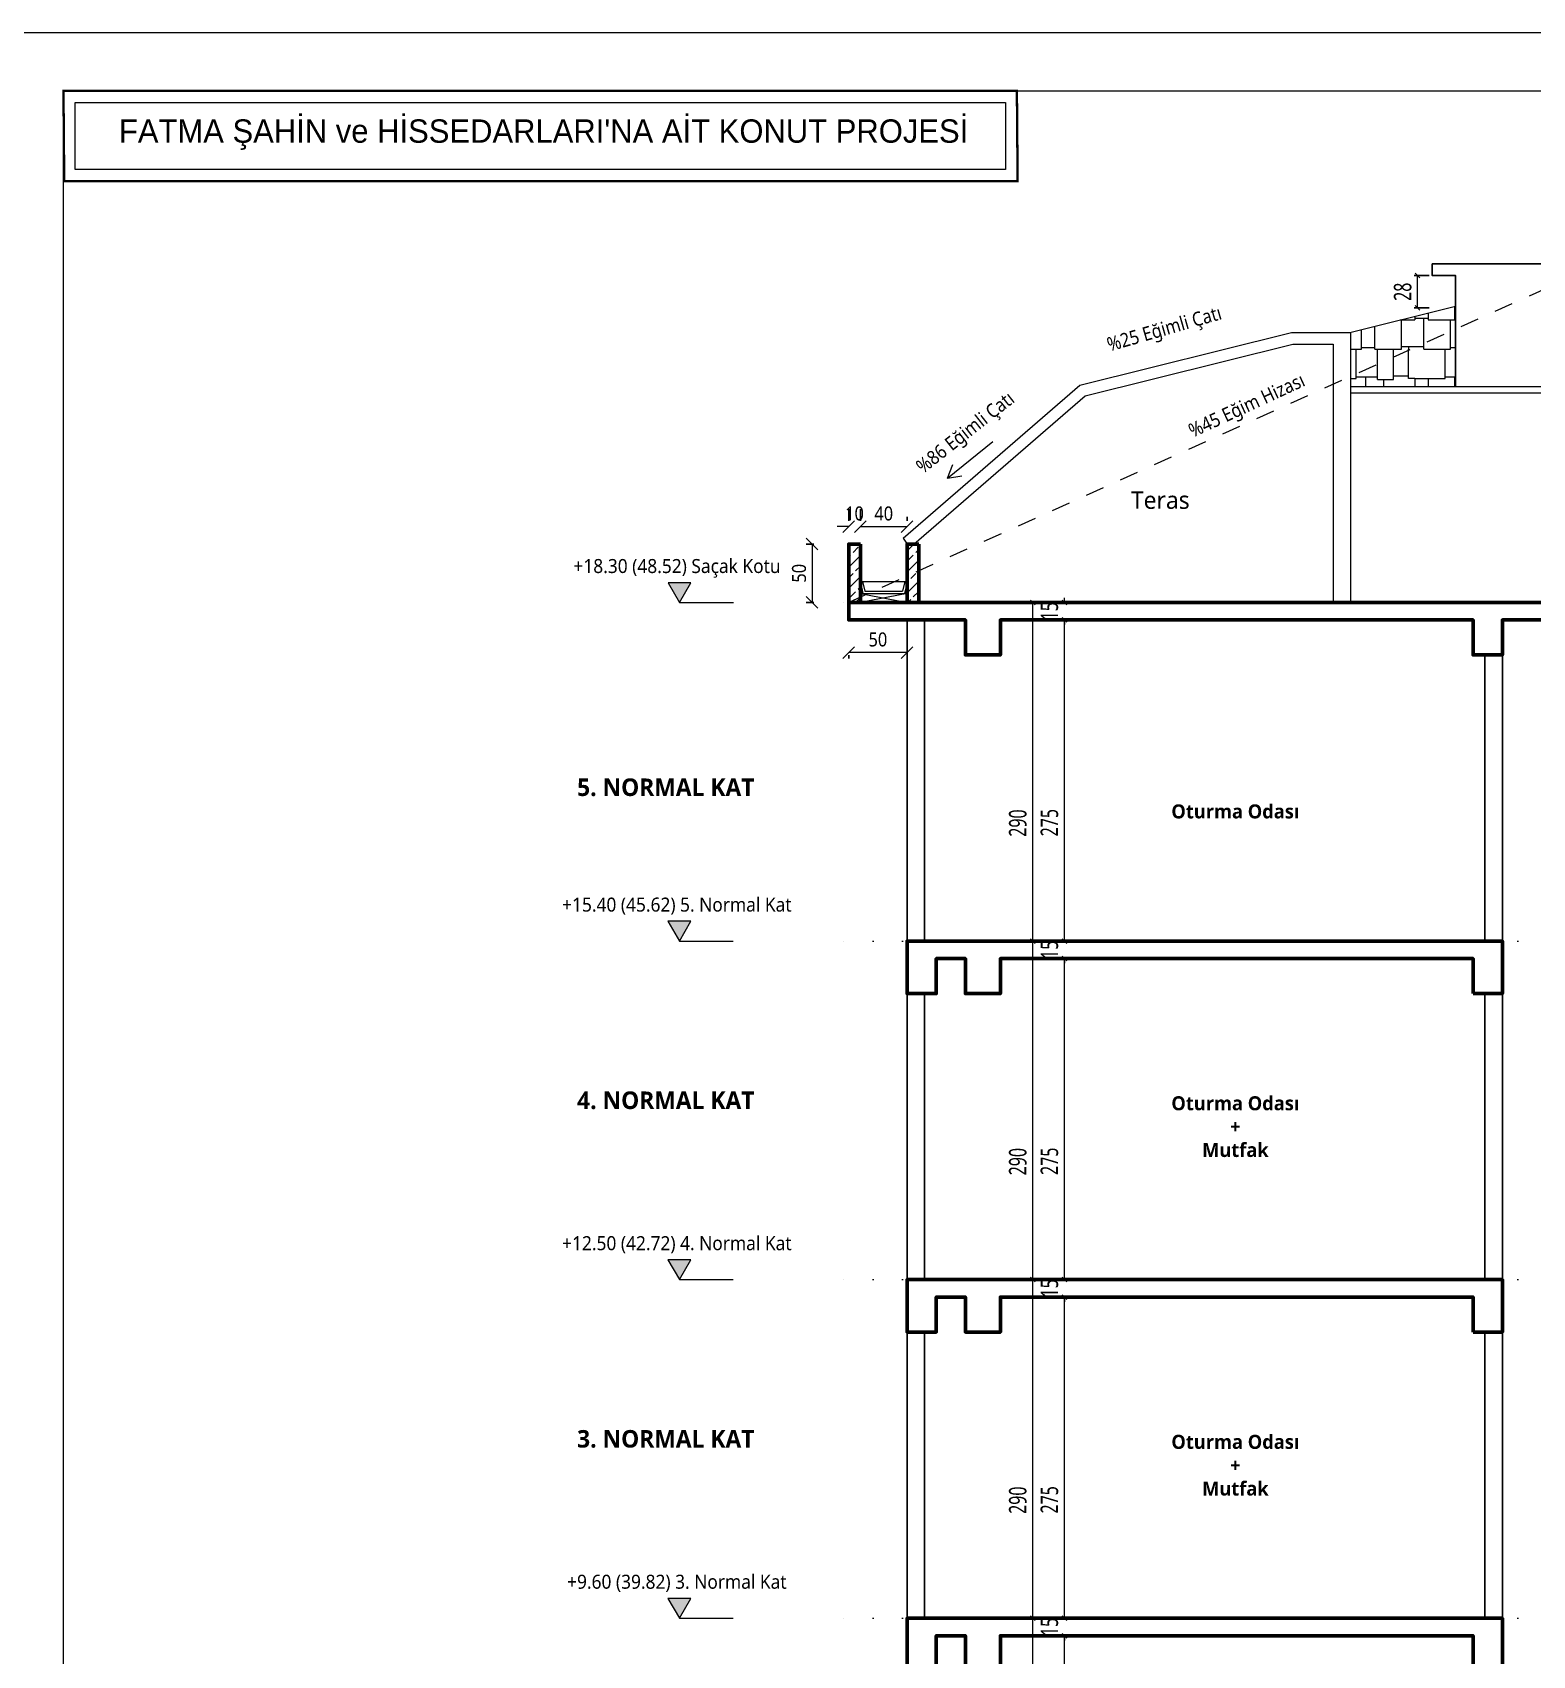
# Model space of a CAD drawing. Header units: metres. Extents: x 14968 to 56958, y -40276 to -31129.
# Drawn here: x 43774 to 45059, y -35866 to -34476 of the extents above; entities that cross this region are included whole.
import ezdxf
from ezdxf.enums import TextEntityAlignment as Align

# ---------------------------------------------------------------- set-up
doc = ezdxf.new("R2010")
doc.units = ezdxf.units.M
doc.linetypes.add('DOT', pattern=[0.25, 0, -0.25])
doc.linetypes.add('JIS_02_1.2', pattern=[64.008, 32.004, -32.004])
doc.layers.get('0').update_dxf_attribs({"lineweight": 13})
doc.layers.get('Defpoints').update_dxf_attribs({"lineweight": 9})
for name, color, linetype, lineweight in [('A ANTET', 7, 'Continuous', 13), ('A DUVAR', 7, 'Continuous', 25), ('A KESİT BETONARME', 1, 'Continuous', 50), ('A KOLON TARAMA', 1, 'Continuous', 15), ('A KOT KESİT', 51, 'Continuous', 15), ('A TEFRİŞ', 252, 'Continuous', 13), ('A YAZI', 7, 'Continuous', 13), ('A YAZI VAZ', 7, 'Continuous', 13), ('A ÇATI', 11, 'Continuous', 9), ('A ÖLÇÜ KESİT', 31, 'Continuous', 9), ('M015', 8, 'Continuous', 13)]:
    doc.layers.add(name, color=color, linetype=linetype, lineweight=lineweight)
doc.layers.add('A KOT KESİT KAT HİZASI', color=7, linetype='DOT', lineweight=15, true_color=0xffff7f)
doc.styles.add('HİB ARIAL 95', font='arial.ttf', dxfattribs={"width": 0.95})
doc.styles.add('HİB GENISO .9', font='GENISO.ttf', dxfattribs={"width": 0.9})
doc.styles.add('HİB NORMAL', font='segoeui.ttf')
doc.styles.add('HİB Segoe Semibold', font='')
doc.styles.add('HİB Segoe Semilight .7', font='segoeuisl.ttf', dxfattribs={"width": 0.7})
doc.styles.add('HİB Segoe Semilight .95', font='segoeuisl.ttf', dxfattribs={"width": 0.9})
doc.styles.get('HİB Segoe Semibold').set_extended_font_data('Segoe UI Semibold')
doc.dimstyles.new('HİB', dxfattribs={"dimtxt": 12, "dimasz": 18, "dimexe": 5, "dimexo": 30, "dimgap": 5, "dimtad": 1, "dimdec": 0, "dimzin": 0, "dimdsep": 46, "dimtxsty": 'HİB GENISO .9', "dimblk": 'CLOSEDBLANK', "dimtsz": 5, "dimcen": 0.09, "dimclrd": 256, "dimclre": 256, "dimclrt": 256, "dimadec": 0, "dimazin": 0, "dimtfac": 1, "dimtdec": 4, "dimtix": 1, "dimtofl": 0, "dimtmove": 0, "dimatfit": 3, "dimfxl": 30, "dimfxlon": 1, "dimtvp": 1, "dimtolj": 1, "dimtzin": 0, "dimlwd": -1, "dimlwe": -3, "dimarcsym": 0})
doc.dimstyles.new('HİB İÇ', dxfattribs={"dimtxt": 15, "dimasz": 18, "dimexe": 3, "dimexo": 10, "dimgap": 5, "dimtad": 1, "dimdec": 0, "dimzin": 0, "dimdsep": 46, "dimtxsty": 'HİB Segoe Semilight .7', "dimblk": 'NONE', "dimblk1": 'NONE', "dimblk2": 'NONE', "dimtsz": 2, "dimcen": 0.09, "dimclrd": 256, "dimclre": 256, "dimclrt": 256, "dimadec": 0, "dimazin": 0, "dimtfac": 1, "dimtdec": 4, "dimtix": 1, "dimtofl": 0, "dimtmove": 0, "dimatfit": 3, "dimfxl": 10, "dimfxlon": 1, "dimtvp": 1, "dimtolj": 1, "dimtzin": 0, "dimlwd": -1, "dimlwe": -3, "dimarcsym": 0})

# ---------------------------------------------------------------- blocks, each defined once
blk = doc.blocks.new('*D382')
at = {"layer": 'A ÖLÇÜ KESİT', "ltscale": 0.5}
for p, q in [((44659.84289426256, -34981.07911688485), (44655.84289426256, -34977.07911688485)), ((44657.84289426256, -35254.07911688487), (44657.84289426256, -34979.07911688485)), ((44655.84289426256, -35252.07911688487), (44659.84289426256, -35256.07911688487))]:
    blk.add_line(p, q, dxfattribs=at)
at = {"layer": 'A ÖLÇÜ KESİT', "lineweight": -3, "ltscale": 0.5}
for p, q in [((44653.17223963886, -34979.07911688485), (44660.84289426256, -34979.07911688485)), ((44662.28007484436, -35254.07911688487), (44654.84289426256, -35254.07911688487))]:
    blk.add_line(p, q, dxfattribs=at)
at = {"layer": 'Defpoints', "color": 0}
for p in [(44643.17223963886, -34979.07911688485), (44657.84289426256, -34979.07911688485), (44672.28007484436, -35254.07911688487)]:
    blk.add_point(p, dxfattribs=at)
at = {"layer": 'A ÖLÇÜ KESİT', "ltscale": 0.5, "insert": (44645.09184823745, -35152.73599765154), "char_height": 15, "attachment_point": 5, "rotation": 90, "style": 'HİB Segoe Semilight .7'}
blk.add_mtext('\\A1;275', dxfattribs=at)
blk = doc.blocks.new('_None')
blk = doc.blocks.new('*D371')
at = {"layer": 'A ÖLÇÜ KESİT', "lineweight": -3, "ltscale": 0.5}
for p, q in [((44650.03219706002, -34964.07911688489), (44660.84289426256, -34964.07911688489)), ((44647.84289426256, -34979.07911688485), (44660.84289426256, -34979.07911688485))]:
    blk.add_line(p, q, dxfattribs=at)
at = {"layer": 'A ÖLÇÜ KESİT', "ltscale": 0.5}
for p, q in [((44655.84289426256, -34962.07911688489), (44659.84289426256, -34966.07911688489)), ((44657.84289426256, -34964.07911688489), (44657.84289426256, -34960.07911688489)), ((44659.84289426256, -34981.07911688485), (44655.84289426256, -34977.07911688485)), ((44657.84289426256, -34979.07911688485), (44657.84289426256, -34983.07911688485))]:
    blk.add_line(p, q, dxfattribs=at)
at = {"layer": 'Defpoints', "color": 0}
for p in [(44640.03219706002, -34964.07911688489), (44657.84289426256, -34964.07911688489), (44634.21544498585, -34979.07911688485)]:
    blk.add_point(p, dxfattribs=at)
at = {"layer": 'A ÖLÇÜ KESİT', "ltscale": 0.5, "insert": (44645.05000723327, -34971.57911688487), "char_height": 15, "attachment_point": 5, "rotation": 90, "style": 'HİB Segoe Semilight .7'}
blk.add_mtext('\\A1;15', dxfattribs=at)
blk = doc.blocks.new('*D370')
at = {"layer": 'A ÖLÇÜ KESİT', "lineweight": -3, "ltscale": 0.5}
for p, q in [((44647.84289426256, -35254.07911688488), (44660.84289426256, -35254.07911688488)), ((44647.84289426256, -35269.07911688485), (44660.84289426256, -35269.07911688485))]:
    blk.add_line(p, q, dxfattribs=at)
at = {"layer": 'A ÖLÇÜ KESİT', "ltscale": 0.5}
for p, q in [((44655.84289426256, -35252.07911688488), (44659.84289426256, -35256.07911688488)), ((44657.84289426256, -35254.07911688488), (44657.84289426256, -35250.07911688488)), ((44659.84289426256, -35271.07911688485), (44655.84289426256, -35267.07911688485)), ((44657.84289426256, -35269.07911688485), (44657.84289426256, -35273.07911688485))]:
    blk.add_line(p, q, dxfattribs=at)
at = {"layer": 'Defpoints', "color": 0}
for p in [(44637.70549623035, -35254.07911688488), (44657.84289426256, -35254.07911688488), (44634.21544498585, -35269.07911688485)]:
    blk.add_point(p, dxfattribs=at)
at = {"layer": 'A ÖLÇÜ KESİT', "ltscale": 0.5, "insert": (44645.05000723327, -35261.57911688487), "char_height": 15, "attachment_point": 5, "rotation": 90, "style": 'HİB Segoe Semilight .7'}
blk.add_mtext('\\A1;15', dxfattribs=at)
blk = doc.blocks.new('*D404')
at = {"layer": 'A ÖLÇÜ KESİT', "ltscale": 0.5, "transparency": 16777216}
for p, q in [((44488.082493915, -34894.13484766449), (44478.082493915, -34904.13484766449)), ((44518.082493915, -34904.13484766449), (44528.082493915, -34894.13484766449)), ((44483.082493915, -34899.13484766449), (44523.082493915, -34899.13484766449))]:
    blk.add_line(p, q, dxfattribs=at)
at = {"layer": 'A ÖLÇÜ KESİT', "lineweight": -3, "ltscale": 0.5, "transparency": 16777216}
for p, q in [((44483.082493915, -34884.07840102632), (44483.082493915, -34894.13484766449)), ((44523.082493915, -34890.61603399408), (44523.082493915, -34894.13484766449))]:
    blk.add_line(p, q, dxfattribs=at)
at = {"layer": 'Defpoints', "color": 0, "transparency": 16777216}
for p in [(44523.082493915, -34899.13484766449), (44483.082493915, -34914.07840102632), (44523.082493915, -34920.61603399408)]:
    blk.add_point(p, dxfattribs=at)
at = {"layer": 'A ÖLÇÜ KESİT', "ltscale": 0.5, "transparency": 16777216, "insert": (44503.082493915, -34887.9340108444), "char_height": 12, "attachment_point": 5, "style": 'HİB Segoe Semilight .95'}
blk.add_mtext('\\A1;40', dxfattribs=at)
blk = doc.blocks.new('_ClosedBlank')
at = {"color": 0, "linetype": 'ByBlock', "lineweight": -2}
for p, q in [((-1, 0.166667), (0, 0)), ((-1, 0.166667), (-1, -0.166667)), ((0, 0), (-1, -0.166667))]:
    blk.add_line(p, q, dxfattribs=at)
blk = doc.blocks.new('*D403')
at = {"layer": 'A ÖLÇÜ KESİT', "ltscale": 0.5, "transparency": 16777216}
for p, q in [((44468.082493915, -34904.13484766449), (44478.082493915, -34894.13484766449)), ((44488.082493915, -34894.13484766449), (44478.082493915, -34904.13484766449)), ((44473.082493915, -34899.13484766449), (44463.082493915, -34899.13484766449)), ((44483.082493915, -34899.13484766449), (44493.082493915, -34899.13484766449))]:
    blk.add_line(p, q, dxfattribs=at)
at = {"layer": 'A ÖLÇÜ KESİT', "lineweight": -3, "ltscale": 0.5, "transparency": 16777216}
for p, q in [((44473.082493915, -34884.07840102632), (44473.082493915, -34894.13484766449)), ((44483.082493915, -34884.07840102632), (44483.082493915, -34894.13484766449))]:
    blk.add_line(p, q, dxfattribs=at)
at = {"layer": 'Defpoints', "color": 0, "transparency": 16777216}
for p in [(44483.082493915, -34899.13484766449), (44473.082493915, -34914.07840102632), (44483.082493915, -34914.07840102632)]:
    blk.add_point(p, dxfattribs=at)
at = {"layer": 'A ÖLÇÜ KESİT', "ltscale": 0.5, "transparency": 16777216, "insert": (44478.082493915, -34887.90053804105), "char_height": 12, "attachment_point": 5, "style": 'HİB Segoe Semilight .95'}
blk.add_mtext('\\A1;10', dxfattribs=at)
blk = doc.blocks.new('*D402')
at = {"layer": 'A ÖLÇÜ KESİT', "ltscale": 0.5}
for p, q in [((44446.76356750159, -34919.07840102632), (44436.76356750159, -34909.07840102632)), ((44441.76356750159, -34914.07840102632), (44441.76356750159, -34964.07840102632)), ((44436.76356750159, -34959.07840102632), (44446.76356750159, -34969.07840102632))]:
    blk.add_line(p, q, dxfattribs=at)
at = {"layer": 'A ÖLÇÜ KESİT', "lineweight": -3, "ltscale": 0.5}
for p, q in [((44443.082493915, -34914.07840102632), (44436.76356750159, -34914.07840102632)), ((44443.08249391501, -34964.07840102632), (44436.76356750159, -34964.07840102632))]:
    blk.add_line(p, q, dxfattribs=at)
at = {"layer": 'Defpoints', "color": 0}
for p in [(44473.082493915, -34914.07840102632), (44441.76356750159, -34964.07840102632), (44473.08249391501, -34964.07840102632)]:
    blk.add_point(p, dxfattribs=at)
at = {"layer": 'A ÖLÇÜ KESİT', "ltscale": 0.5, "insert": (44430.56273068151, -34939.07840102632), "char_height": 12, "attachment_point": 5, "rotation": 90, "style": 'HİB Segoe Semilight .95'}
blk.add_mtext('\\A1;50', dxfattribs=at)
blk = doc.blocks.new('*D343')
at = {"layer": 'A ÖLÇÜ KESİT', "ltscale": 0.5, "transparency": 16777216}
for p, q in [((44478.082493915, -35002.04350238242), (44468.082493915, -35012.04350238242)), ((44518.082493915, -35012.04350238242), (44528.082493915, -35002.04350238242)), ((44523.082493915, -35007.04350238242), (44473.082493915, -35007.04350238242))]:
    blk.add_line(p, q, dxfattribs=at)
at = {"layer": 'A ÖLÇÜ KESİT', "lineweight": -3, "ltscale": 0.5, "transparency": 16777216}
for p, q in [((44473.082493915, -35009.08768259803), (44473.082493915, -35012.04350238242)), ((44523.082493915, -35009.08768259803), (44523.082493915, -35012.04350238242))]:
    blk.add_line(p, q, dxfattribs=at)
at = {"layer": 'Defpoints', "color": 0, "transparency": 16777216}
for p in [(44473.082493915, -34979.08768259803), (44523.082493915, -34979.08768259803), (44473.082493915, -35007.04350238242)]:
    blk.add_point(p, dxfattribs=at)
at = {"layer": 'A ÖLÇÜ KESİT', "ltscale": 0.5, "transparency": 16777216, "insert": (44498.082493915, -34995.84266556234), "char_height": 12, "attachment_point": 5, "style": 'HİB Segoe Semilight .95'}
blk.add_mtext('\\A1;50', dxfattribs=at)
blk = doc.blocks.new('*D383')
at = {"layer": 'A ÖLÇÜ KESİT', "lineweight": -3, "ltscale": 0.5}
for p, q in [((44620.73252638744, -34964.07911688487), (44627.73252638744, -34964.07911688487)), ((44630.00820348626, -35254.07911688487), (44627.73252638744, -35254.07911688487))]:
    blk.add_line(p, q, dxfattribs=at)
at = {"layer": 'A ÖLÇÜ KESİT', "ltscale": 0.5}
for p, q in [((44632.73252638744, -34966.07911688487), (44628.73252638744, -34962.07911688487)), ((44630.73252638744, -35254.07911688487), (44630.73252638744, -34964.07911688487)), ((44628.73252638744, -35252.07911688487), (44632.73252638744, -35256.07911688487))]:
    blk.add_line(p, q, dxfattribs=at)
at = {"layer": 'Defpoints', "color": 0}
for p in [(44630.73252638744, -34964.07911688487), (44630.73252638744, -34964.07911688487), (44640.00820348626, -35254.07911688487)]:
    blk.add_point(p, dxfattribs=at)
at = {"layer": 'A ÖLÇÜ KESİT', "ltscale": 0.5, "insert": (44617.97625023681, -35153.04038595709), "char_height": 15, "attachment_point": 5, "rotation": 90, "style": 'HİB Segoe Semilight .7'}
blk.add_mtext('\\A1;290', dxfattribs=at)
blk = doc.blocks.new('*D379')
at = {"layer": 'A ÖLÇÜ KESİT', "lineweight": -3, "ltscale": 0.5}
for p, q in [((44620.73252638744, -35544.07911688487), (44627.73252638744, -35544.07911688487)), ((44630.00820348626, -35834.07911688487), (44627.73252638744, -35834.07911688487))]:
    blk.add_line(p, q, dxfattribs=at)
at = {"layer": 'A ÖLÇÜ KESİT', "ltscale": 0.5}
for p, q in [((44632.73252638744, -35546.07911688487), (44628.73252638744, -35542.07911688487)), ((44630.73252638744, -35834.07911688487), (44630.73252638744, -35544.07911688487)), ((44628.73252638744, -35832.07911688487), (44632.73252638744, -35836.07911688487))]:
    blk.add_line(p, q, dxfattribs=at)
at = {"layer": 'Defpoints', "color": 0}
for p in [(44630.73252638744, -35544.07911688487), (44630.73252638744, -35544.07911688487), (44640.00820348626, -35834.07911688487)]:
    blk.add_point(p, dxfattribs=at)
at = {"layer": 'A ÖLÇÜ KESİT', "ltscale": 0.5, "insert": (44617.97625023681, -35733.04038595709), "char_height": 15, "attachment_point": 5, "rotation": 90, "style": 'HİB Segoe Semilight .7'}
blk.add_mtext('\\A1;290', dxfattribs=at)
blk = doc.blocks.new('*D378')
at = {"layer": 'A ÖLÇÜ KESİT', "lineweight": -3, "ltscale": 0.5}
for p, q in [((44653.17223963886, -35559.07911688485), (44660.84289426256, -35559.07911688485)), ((44662.28007484436, -35834.07911688487), (44654.84289426256, -35834.07911688487))]:
    blk.add_line(p, q, dxfattribs=at)
at = {"layer": 'A ÖLÇÜ KESİT', "ltscale": 0.5}
for p, q in [((44659.84289426256, -35561.07911688485), (44655.84289426256, -35557.07911688485)), ((44657.84289426256, -35834.07911688487), (44657.84289426256, -35559.07911688485)), ((44655.84289426256, -35832.07911688487), (44659.84289426256, -35836.07911688487))]:
    blk.add_line(p, q, dxfattribs=at)
at = {"layer": 'Defpoints', "color": 0}
for p in [(44643.17223963886, -35559.07911688485), (44657.84289426256, -35559.07911688485), (44672.28007484436, -35834.07911688487)]:
    blk.add_point(p, dxfattribs=at)
at = {"layer": 'A ÖLÇÜ KESİT', "ltscale": 0.5, "insert": (44645.09184823745, -35732.73599765154), "char_height": 15, "attachment_point": 5, "rotation": 90, "style": 'HİB Segoe Semilight .7'}
blk.add_mtext('\\A1;275', dxfattribs=at)
blk = doc.blocks.new('*D377')
at = {"layer": 'A ÖLÇÜ KESİT', "lineweight": -3, "ltscale": 0.5}
for p, q in [((44620.73252638744, -35834.07911688487), (44627.73252638744, -35834.07911688487)), ((44630.00820348626, -36124.07911688487), (44627.73252638744, -36124.07911688487))]:
    blk.add_line(p, q, dxfattribs=at)
at = {"layer": 'A ÖLÇÜ KESİT', "ltscale": 0.5}
for p, q in [((44632.73252638744, -35836.07911688487), (44628.73252638744, -35832.07911688487)), ((44630.73252638744, -36124.07911688487), (44630.73252638744, -35834.07911688487)), ((44628.73252638744, -36122.07911688487), (44632.73252638744, -36126.07911688487))]:
    blk.add_line(p, q, dxfattribs=at)
at = {"layer": 'Defpoints', "color": 0}
for p in [(44630.73252638744, -35834.07911688487), (44630.73252638744, -35834.07911688487), (44640.00820348626, -36124.07911688487)]:
    blk.add_point(p, dxfattribs=at)
at = {"layer": 'A ÖLÇÜ KESİT', "ltscale": 0.5, "insert": (44617.97625023681, -36023.04038595709), "char_height": 15, "attachment_point": 5, "rotation": 90, "style": 'HİB Segoe Semilight .7'}
blk.add_mtext('\\A1;290', dxfattribs=at)
blk = doc.blocks.new('*D376')
at = {"layer": 'A ÖLÇÜ KESİT', "lineweight": -3, "ltscale": 0.5}
for p, q in [((44653.17223963886, -35849.07911688485), (44660.84289426256, -35849.07911688485)), ((44662.28007484436, -36124.07911688487), (44654.84289426256, -36124.07911688487))]:
    blk.add_line(p, q, dxfattribs=at)
at = {"layer": 'A ÖLÇÜ KESİT', "ltscale": 0.5}
for p, q in [((44659.84289426256, -35851.07911688485), (44655.84289426256, -35847.07911688485)), ((44657.84289426256, -36124.07911688487), (44657.84289426256, -35849.07911688485)), ((44655.84289426256, -36122.07911688487), (44659.84289426256, -36126.07911688487))]:
    blk.add_line(p, q, dxfattribs=at)
at = {"layer": 'Defpoints', "color": 0}
for p in [(44643.17223963886, -35849.07911688485), (44657.84289426256, -35849.07911688485), (44672.28007484436, -36124.07911688487)]:
    blk.add_point(p, dxfattribs=at)
at = {"layer": 'A ÖLÇÜ KESİT', "ltscale": 0.5, "insert": (44645.09184823745, -36022.73599765154), "char_height": 15, "attachment_point": 5, "rotation": 90, "style": 'HİB Segoe Semilight .7'}
blk.add_mtext('\\A1;275', dxfattribs=at)
blk = doc.blocks.new('*D369')
at = {"layer": 'A ÖLÇÜ KESİT', "lineweight": -3, "ltscale": 0.5}
for p, q in [((44652.7466813613, -35544.07911688488), (44660.84289426256, -35544.07911688488)), ((44650.80776400324, -35559.07911688485), (44660.84289426256, -35559.07911688485))]:
    blk.add_line(p, q, dxfattribs=at)
at = {"layer": 'A ÖLÇÜ KESİT', "ltscale": 0.5}
for p, q in [((44655.84289426256, -35542.07911688488), (44659.84289426256, -35546.07911688488)), ((44657.84289426256, -35544.07911688488), (44657.84289426256, -35540.07911688488)), ((44659.84289426256, -35561.07911688485), (44655.84289426256, -35557.07911688485)), ((44657.84289426256, -35559.07911688485), (44657.84289426256, -35563.07911688485))]:
    blk.add_line(p, q, dxfattribs=at)
at = {"layer": 'Defpoints', "color": 0}
for p in [(44642.7466813613, -35544.07911688488), (44657.84289426256, -35544.07911688488), (44640.80776400324, -35559.07911688485)]:
    blk.add_point(p, dxfattribs=at)
at = {"layer": 'A ÖLÇÜ KESİT', "ltscale": 0.5, "insert": (44645.05000723327, -35551.57911688487), "char_height": 15, "attachment_point": 5, "rotation": 90, "style": 'HİB Segoe Semilight .7'}
blk.add_mtext('\\A1;15', dxfattribs=at)
blk = doc.blocks.new('*D368')
at = {"layer": 'A ÖLÇÜ KESİT', "lineweight": -3, "ltscale": 0.5}
for p, q in [((44650.03219706002, -35834.07911688487), (44660.84289426256, -35834.07911688487)), ((44654.68559871936, -35849.07911688485), (44660.84289426256, -35849.07911688485))]:
    blk.add_line(p, q, dxfattribs=at)
at = {"layer": 'A ÖLÇÜ KESİT', "ltscale": 0.5}
for p, q in [((44655.84289426256, -35832.07911688487), (44659.84289426256, -35836.07911688487)), ((44657.84289426256, -35834.07911688487), (44657.84289426256, -35830.07911688487)), ((44659.84289426256, -35851.07911688485), (44655.84289426256, -35847.07911688485)), ((44657.84289426256, -35849.07911688485), (44657.84289426256, -35853.07911688485))]:
    blk.add_line(p, q, dxfattribs=at)
at = {"layer": 'Defpoints', "color": 0}
for p in [(44640.03219706002, -35834.07911688487), (44657.84289426256, -35834.07911688487), (44644.68559871936, -35849.07911688485)]:
    blk.add_point(p, dxfattribs=at)
at = {"layer": 'A ÖLÇÜ KESİT', "ltscale": 0.5, "insert": (44645.05000723327, -35841.57911688487), "char_height": 15, "attachment_point": 5, "rotation": 90, "style": 'HİB Segoe Semilight .7'}
blk.add_mtext('\\A1;15', dxfattribs=at)
blk = doc.blocks.new('*D381')
at = {"layer": 'A ÖLÇÜ KESİT', "lineweight": -3, "ltscale": 0.5}
for p, q in [((44620.73252638744, -35254.07911688487), (44627.73252638744, -35254.07911688487)), ((44630.00820348626, -35544.07911688487), (44627.73252638744, -35544.07911688487))]:
    blk.add_line(p, q, dxfattribs=at)
at = {"layer": 'A ÖLÇÜ KESİT', "ltscale": 0.5}
for p, q in [((44632.73252638744, -35256.07911688487), (44628.73252638744, -35252.07911688487)), ((44630.73252638744, -35544.07911688487), (44630.73252638744, -35254.07911688487)), ((44628.73252638744, -35542.07911688487), (44632.73252638744, -35546.07911688487))]:
    blk.add_line(p, q, dxfattribs=at)
at = {"layer": 'Defpoints', "color": 0}
for p in [(44630.73252638744, -35254.07911688487), (44630.73252638744, -35254.07911688487), (44640.00820348626, -35544.07911688487)]:
    blk.add_point(p, dxfattribs=at)
at = {"layer": 'A ÖLÇÜ KESİT', "ltscale": 0.5, "insert": (44617.97625023681, -35443.04038595709), "char_height": 15, "attachment_point": 5, "rotation": 90, "style": 'HİB Segoe Semilight .7'}
blk.add_mtext('\\A1;290', dxfattribs=at)
blk = doc.blocks.new('*D380')
at = {"layer": 'A ÖLÇÜ KESİT', "lineweight": -3, "ltscale": 0.5}
for p, q in [((44653.17223963886, -35269.07911688485), (44660.84289426256, -35269.07911688485)), ((44662.28007484436, -35544.07911688487), (44654.84289426256, -35544.07911688487))]:
    blk.add_line(p, q, dxfattribs=at)
at = {"layer": 'A ÖLÇÜ KESİT', "ltscale": 0.5}
for p, q in [((44659.84289426256, -35271.07911688485), (44655.84289426256, -35267.07911688485)), ((44657.84289426256, -35544.07911688487), (44657.84289426256, -35269.07911688485)), ((44655.84289426256, -35542.07911688487), (44659.84289426256, -35546.07911688487))]:
    blk.add_line(p, q, dxfattribs=at)
at = {"layer": 'Defpoints', "color": 0}
for p in [(44643.17223963886, -35269.07911688485), (44657.84289426256, -35269.07911688485), (44672.28007484436, -35544.07911688487)]:
    blk.add_point(p, dxfattribs=at)
at = {"layer": 'A ÖLÇÜ KESİT', "ltscale": 0.5, "insert": (44645.09184823745, -35442.73599765154), "char_height": 15, "attachment_point": 5, "rotation": 90, "style": 'HİB Segoe Semilight .7'}
blk.add_mtext('\\A1;275', dxfattribs=at)
blk = doc.blocks.new('*D344')
at = {"layer": 'A ÖLÇÜ KESİT', "ltscale": 0.5}
for p, q in [((43396.23065294382, -34919.08768259803), (43386.23065294382, -34909.08768259803)), ((43391.23065294382, -34914.08768259803), (43391.23065294382, -34964.08768259804)), ((43386.23065294382, -34959.08768259804), (43396.23065294382, -34969.08768259804))]:
    blk.add_line(p, q, dxfattribs=at)
at = {"layer": 'A ÖLÇÜ KESİT', "lineweight": -3, "ltscale": 0.5}
for p, q in [((43389.91172653042, -34914.08768259803), (43396.23065294382, -34914.08768259803)), ((43421.23065294382, -34964.08768259804), (43386.23065294382, -34964.08768259804))]:
    blk.add_line(p, q, dxfattribs=at)
at = {"layer": 'Defpoints', "color": 0}
for p in [(43359.91172653042, -34914.08768259803), (43391.23065294382, -34964.08768259804), (44606.07575881795, -34964.08768259804)]:
    blk.add_point(p, dxfattribs=at)
at = {"layer": 'A ÖLÇÜ KESİT', "ltscale": 0.5, "insert": (43380.02981612374, -34939.08768259804), "char_height": 12, "attachment_point": 5, "rotation": 90, "style": 'HİB Segoe Semilight .95'}
blk.add_mtext('\\A1;50', dxfattribs=at)
blk = doc.blocks.new('*D1838')
at = {"layer": 'A ÖLÇÜ KESİT', "lineweight": -3, "ltscale": 0.5}
for p, q in [((44970.48140389614, -34684.07983274345), (44957.48140389614, -34684.07983274345)), ((44970.48140389614, -34711.81086427025), (44957.48140389614, -34711.81086427025))]:
    blk.add_line(p, q, dxfattribs=at)
at = {"layer": 'A ÖLÇÜ KESİT', "ltscale": 0.5}
for p, q in [((44962.48140389614, -34686.07983274345), (44958.48140389614, -34682.07983274345)), ((44960.48140389614, -34711.81086427025), (44960.48140389614, -34684.07983274345)), ((44958.48140389614, -34709.81086427025), (44962.48140389614, -34713.81086427025))]:
    blk.add_line(p, q, dxfattribs=at)
at = {"layer": 'Defpoints', "color": 0}
for p in [(44960.48140389614, -34684.07983274345), (44993.0824911281, -34684.07983274345), (44993.0824911281, -34711.81086427025)]:
    blk.add_point(p, dxfattribs=at)
at = {"layer": 'A ÖLÇÜ KESİT', "ltscale": 0.5, "insert": (44947.73558799656, -34697.94534850685), "char_height": 15, "attachment_point": 5, "rotation": 90, "style": 'HİB Segoe Semilight .7'}
blk.add_mtext('\\A1;28', dxfattribs=at)
blk = doc.blocks.new('KOT KESİT')
at = {"layer": 'A KOT KESİT', "transparency": 33554687}
h = blk.add_hatch(color=256, dxfattribs=at)
h.dxf.hatch_style = 1
h.paths.add_polyline_path([(9.742785792559516, 16.87500000000182), (-9.742785792590439, 16.87500000000182), (-1.455191522836685e-11, 1.818989403545856e-12)])
at = {"layer": 'A KOT KESİT'}
blk.add_line((-1.455191522836685e-11, 1.818989403545856e-12), (46.14918567927452, 1.818989403545856e-12), dxfattribs=at)
blk.add_lwpolyline([(9.742785792559516, 16.87500000000182), (-9.742785792590439, 16.87500000000182), (-1.455191522836685e-11, 1.818989403545856e-12)], close=True, dxfattribs=at)
at = {"layer": 'A KOT KESİT', "ltscale": 100, "transparency": 33554687, "style": 'HİB Segoe Semilight .95', "width": 0.9499999999999998}
blk.add_attdef('YAZI', text='', height=12, dxfattribs=at).set_placement((-2.144802670707023, 25.20597181316491), align=Align.CENTER)

msp = doc.modelspace()

# ---------------------------------------------------------------- hatches: boundary and pattern name
at = {"layer": 'A KOLON TARAMA', "ltscale": 100, "transparency": 33554687}
h = msp.add_hatch(dxfattribs=at)
h.set_pattern_fill('ANSI33-METRIC', color=256, scale=2)
h.set_pattern_definition([(45, (2563.695997813767, -5450.288941997555), (-8.980256121069154, 8.980256121069154), []), (45, (2572.676257813768, -5450.288941997555), (-8.980256121069154, 8.980256121069154), [6.35, -3.175])])
h.paths.add_polyline_path([(44483.082493915, -34914.07840102632), (44483.082493915, -34964.07840102632), (44473.082493915, -34964.07840102632), (44473.082493915, -34914.07840102632)])
h.paths.add_polyline_path([(44533.082493915, -34914.07840102632), (44533.082493915, -34964.07840102632), (44523.082493915, -34964.07840102632), (44523.082493915, -34914.07840102632)])
at = {"layer": 'A ÇATI', "transparency": 33554687}
h = msp.add_hatch(dxfattribs=at)
h.set_pattern_fill('SHAKES1', color=256, scale=3)
h.set_pattern_definition([(0, (0, 2.286), (76.19999999999999, 76.19999999999999), [7.62, -68.58]), (0, (7.62, 0), (76.19999999999999, 76.19999999999999), [22.86, -53.34]), (0, (30.48, 1.524), (76.19999999999999, 76.19999999999999), [11.43, -64.77]), (0, (41.91, 0), (76.19999999999999, 76.19999999999999), [22.86, -53.34]), (0, (64.77, 2.286), (76.19999999999999, 76.19999999999999), [11.43, -64.77]), (0, (11.43, 25.146), (76.19999999999999, 76.19999999999999), [22.86, -53.34]), (0, (0, 26.67), (76.19999999999999, 76.19999999999999), [11.43, -64.77]), (0, (34.29, 27.432), (76.19999999999999, 76.19999999999999), [15.24, -60.96]), (0, (49.53, 25.146), (76.19999999999999, 76.19999999999999), [26.67, -49.53]), (0, (0, 51.054), (76.19999999999999, 76.19999999999999), [25.908, -50.292]), (0, (25.908, 52.578), (76.19999999999999, 76.19999999999999), [18.288, -57.91199999999999]), (0, (44.196, 50.292), (76.19999999999999, 76.19999999999999), [13.716, -62.48399999999999]), (0, (57.91199999999999, 53.34), (76.19999999999999, 76.19999999999999), [12.954, -63.246]), (180, (76.19999999999999, 51.054), (-76.2, -76.19999999999999), [5.334, -70.866]), (90, (7.62, 0), (-76.19999999999999, 76.19999999999999), [26.67, -49.53]), (90, (30.48, 0), (-76.19999999999999, 76.19999999999999), [25.146, -51.054]), (90, (41.91, 0), (-76.19999999999999, 76.19999999999999), [27.432, -48.768]), (90, (64.77, 0), (-76.19999999999999, 76.19999999999999), [25.146, -51.054]), (90, (34.29, 25.146), (-76.19999999999999, 76.19999999999999), [27.432, -48.768]), (90, (25.908, 51.054), (-76.19999999999999, 76.19999999999999), [25.146, -51.054]), (90, (44.196, 50.292), (-76.19999999999999, 76.19999999999999), [25.908, -50.292]), (270, (0, 51.054), (76.19999999999999, -76.2), [25.908, -50.292]), (270, (11.43, 51.054), (76.19999999999999, -76.2), [25.908, -50.292]), (270, (49.53, 50.292), (76.19999999999999, -76.2), [25.146, -51.054]), (90, (70.866, 51.054), (-76.19999999999999, 76.19999999999999), [25.146, -51.054]), (90, (57.91199999999999, 50.292), (-76.19999999999999, 76.19999999999999), [25.908, -50.292]), (270, (70.866, 2.286), (76.19999999999999, -76.2), [2.286, -73.914])])
h.paths.add_polyline_path([(44903.08249567841, -34732.55769990963), (44903.08249567841, -34779.48139614095), (44993.0824911281, -34779.48139614095), (44993.0824911281, -34710.17645602832)])
h.paths.add_polyline_path([(45413.0824897086, -34734.19210815157), (45323.08249181182, -34711.81086427026), (45323.08249181182, -34779.48139614095), (45413.0824897086, -34779.48139614095)])

# ---------------------------------------------------------------- linework, layer by layer
at = {"layer": 'A ANTET'}
msp.add_lwpolyline([(28638.91721044098, -34475.855797609), (56958.33246978014, -34475.85579754248), (56958.33246982114, -37375.85579754249), (28638.91721044098, -37375.855797609)], close=True, dxfattribs=at)
at = {"layer": 'A ANTET', "linetype": 'ByBlock', "ltscale": 100}
msp.add_lwpolyline([(43800.97619734205, -34603.31106671527, 2.020202020202001, 2.020202020202001, 0), (44617.79737408406, -34603.31434815851, 2.020202020202001, 2.020202020202001, 0), (44617.17283750885, -34525.85907898573, 2.020202020202001, 2.020202020202001, 0), (43800.35166076684, -34525.85579754248, 2.020202020202001, 2.020202020202001, 0)], format="xyseb", close=True, dxfattribs=at)
msp.add_lwpolyline([(43810.47527049245, -34535.98254782178), (44607.29644723447, -34535.98582926502), (44607.29644723447, -34593.22488650408), (43810.47527049245, -34593.22160506084)], close=True, dxfattribs=at)
at = {"layer": 'A DUVAR', "ltscale": 0.5}
for p, q in [((44523.082493915, -34979.07840102632), (44523.082493915, -35254.07840102632)), ((44538.082493915, -34979.07840102632), (44538.082493915, -35254.07840102632)), ((45018.08249264102, -35254.07840102632), (45018.08249264102, -35009.0784010263)), ((45033.08249264102, -35254.07840102632), (45033.08249264102, -35009.0784010263)), ((44523.08249391498, -35299.0784010263), (44523.08249567844, -35544.07840102632)), ((44538.08249391498, -35299.0784010263), (44538.08249567844, -35544.07840102632)), ((45018.08249264102, -35544.07840102632), (45018.08249264102, -35299.0784010263)), ((45033.08249264102, -35544.07840102632), (45033.08249264102, -35299.0784010263)), ((44523.08249391498, -35589.0784010263), (44523.08249567844, -35834.07840102632)), ((44538.08249391498, -35589.0784010263), (44538.08249567844, -35834.07840102632)), ((45018.08249264102, -35834.07840102632), (45018.08249264102, -35589.0784010263)), ((45033.08249264102, -35834.07840102632), (45033.08249264102, -35589.0784010263))]:
    msp.add_line(p, q, dxfattribs=at)
msp.add_lwpolyline([(44993.0824911281, -34779.48139614095), (44993.0824911281, -34684.07983274345), (44973.0824911281, -34684.07983274345), (44973.0824911281, -34674.07983274345), (44993.0824935752, -34674.07983274345), (45323.08249181182, -34674.07983274345), (45343.08249181182, -34674.07983274345), (45343.08249181182, -34684.07983274345), (45323.08249181182, -34684.07983274345), (45323.08249181182, -34779.48139614095)], dxfattribs=at)
at = {"layer": 'A KESİT BETONARME'}
for points in [[(44483.082493915, -34914.07840102632), (44483.082493915, -34964.07840102632), (44473.082493915, -34964.07840102632), (44473.082493915, -34914.07840102632)], [(44533.082493915, -34914.07840102632), (44533.082493915, -34964.07840102632), (44523.082493915, -34964.07840102632), (44523.082493915, -34914.07840102632)]]:
    msp.add_lwpolyline(points, close=True, dxfattribs=at)
at = {"layer": 'A KESİT BETONARME', "ltscale": 0.5}
for points in [[(45843.08248902492, -34964.07840102634), (45843.08248902492, -34979.07840102634), (45743.08248902492, -34979.07840102634), (45743.08248902492, -35009.07840102632), (45718.08248902492, -35009.07840102632), (45718.08248902492, -34979.07840102632), (45308.08249206231, -34979.07840102631), (45308.08249206232, -35009.07840102633), (45283.08249206233, -35009.07840102632), (45283.08249206233, -34979.07840102632), (45033.08249264102, -34979.07840102631), (45033.08249264102, -35009.07840102632), (45008.08249264103, -35009.07840102633), (45008.08249264103, -34979.07840102634), (44603.08249567841, -34979.07840102631), (44603.08249567842, -35009.07840102632), (44573.08249567843, -35009.07840102633), (44573.08249567843, -34979.07840102634), (44473.082493915, -34979.07840102634), (44473.082493915, -34964.07840102634)], [(45008.08249264103, -35299.07840102631), (45033.08249264102, -35299.0784010263), (45033.08249264101, -35254.07840102632), (44523.08249391498, -35254.07840102632), (44523.08249391498, -35299.0784010263), (44548.08249391498, -35299.0784010263), (44548.08249391498, -35269.07840102627), (44573.08249567843, -35269.07840102632), (44573.08249567843, -35299.07840102631), (44603.08249567842, -35299.0784010263), (44603.08249567841, -35269.07840102629), (45008.08249264103, -35269.07840102632)], [(45008.08249264103, -35589.07840102631), (45033.08249264102, -35589.0784010263), (45033.08249264101, -35544.07840102632), (44523.08249391498, -35544.07840102632), (44523.08249391498, -35589.0784010263), (44548.08249391498, -35589.0784010263), (44548.08249391498, -35559.07840102627), (44573.08249567843, -35559.07840102632), (44573.08249567843, -35589.07840102631), (44603.08249567842, -35589.0784010263), (44603.08249567841, -35559.07840102629), (45008.08249264103, -35559.07840102632)], [(45008.08249264103, -35879.07840102631), (45033.08249264102, -35879.0784010263), (45033.08249264101, -35834.07840102632), (44523.08249391498, -35834.07840102632), (44523.08249391498, -35879.0784010263), (44548.08249391498, -35879.0784010263), (44548.08249391498, -35849.07840102627), (44573.08249567843, -35849.07840102632), (44573.08249567843, -35879.07840102631), (44603.08249567842, -35879.0784010263), (44603.08249567841, -35849.07840102629), (45008.08249264103, -35849.07840102632)]]:
    msp.add_lwpolyline(points, close=True, dxfattribs=at)
at = {"layer": 'A KOT KESİT KAT HİZASI', "ltscale": 100}
for p, q in [((46025.23079556868, -34964.07840102632), (44448.51966889067, -34964.07840102632)), ((46025.23079556868, -35254.07840102632), (44448.51966889067, -35254.07840102632)), ((46025.23079556868, -35544.07840102632), (44448.51966889067, -35544.07840102632)), ((46025.23079556868, -35834.07840102632), (44448.51966889067, -35834.07840102632))]:
    msp.add_line(p, q, dxfattribs=at)
at = {"layer": 'A TEFRİŞ', "color": 252, "linetype": 'JIS_02_1.2', "ltscale": 0.5, "true_color": 0x848484}
msp.add_line((45158.08249146996, -34655.82840212657), (44473.08249391501, -34964.07840102632), dxfattribs=at)
at = {"layer": 'A YAZI VAZ', "ltscale": 0.5}
msp.add_lwpolyline([(43800.35166076684, -34525.85579754249), (46330.00710416426, -34525.85579754249), (46330.00710416426, -37325.85579754248), (43800.35166076684, -37325.85579754248)], close=True, dxfattribs=at)
at = {"layer": 'A ÇATI'}
for p, q in [((44903.08249567841, -34732.55769990963), (44903.08249567841, -34964.07840102632)), ((44675.70016492254, -34786.97379839652), (44853.53374420224, -34742.750054959)), ((44853.53374420223, -34742.750054959), (44888.08249567841, -34742.750054959)), ((44888.08249567843, -34742.750054959), (44888.08249567843, -34964.07840102632)), ((44519.61814402726, -34908.88187619469), (44670.9641230544, -34777.84698789901)), ((45323.08249181182, -34779.48139614096), (44903.08249567841, -34779.48139614095)), ((44528.8936863269, -34914.07840102631), (44675.70016492253, -34786.97379839651)), ((44903.08249567842, -34784.48139614095), (45323.08249181183, -34784.48139614095)), ((44557.60431789963, -34857.52986520161), (44596.58187961893, -34826.21294194247)), ((44557.60431789963, -34857.52986520161), (44562.25067276707, -34845.92549591905)), ((44557.60431789963, -34857.52986520161), (44569.97717392694, -34855.75154191053)), ((44519.61814402726, -34908.88187619469), (44523.082493915, -34914.07840102631))]:
    msp.add_line(p, q, dxfattribs=at)
msp.add_lwpolyline([(44670.96412305439, -34777.84698789904), (44852.30899293387, -34732.750054959), (44902.30899293388, -34732.750054959), (44993.0824911281, -34710.17645602832)], dxfattribs=at)
at = {"layer": 'M015'}
for p, q in [((44483.082493915, -34946.15180114284), (44523.08249391498, -34946.15180114329)), ((44483.082493915, -34946.72561384458), (44485.31801205106, -34956.29224802088)), ((44485.00228608715, -34946.15180114284), (44486.90453470394, -34954.29224802088)), ((44521.16270174283, -34946.15180114329), (44519.26045312604, -34954.29224802133)), ((44523.08249391498, -34946.72561384503), (44520.84697577904, -34956.29224802133)), ((44523.08249391498, -34956.29224802133), (44483.082493915, -34964.07840102632)), ((44483.082493915, -34956.29224802088), (44523.08249391498, -34964.07840102677)), ((44483.082493915, -34956.29224802088), (44523.08249391498, -34956.29224802133)), ((44486.90453470394, -34954.29224802088), (44519.26045312604, -34954.29224802133))]:
    msp.add_line(p, q, dxfattribs=at)

# ---------------------------------------------------------------- block references
at = {"layer": 'A KOT KESİT'}
for p, values in [((44328.15214297982, -34964.07983274345), {'YAZI': '+18.30 (48.52) Saçak Kotu'}), ((44328.00105202682, -35254.07126703029), {'YAZI': '+15.40 (45.62) 5. Normal Kat'}), ((44328.00105202682, -35544.07126703029), {'YAZI': '+12.50 (42.72) 4. Normal Kat'}), ((44328.00105202682, -35834.07126703029), {'YAZI': '+9.60 (39.82) 3. Normal Kat'})]:
    msp.add_blockref('KOT KESİT', p, dxfattribs=at).add_auto_attribs(values)

# ---------------------------------------------------------------- texts
at = {"layer": 'A ANTET', "linetype": 'ByBlock', "ltscale": 100, "insert": (44584.28581571529, -34563.3773341717), "char_height": 20, "width": 1472.854777851604, "attachment_point": 5, "style": 'HİB ARIAL 95'}
msp.add_mtext("\\pxql;FATMA ŞAHİN ve HİSSEDARLARI'NA AİT KONUT PROJESİ", dxfattribs=at)
at = {"layer": 'A TEFRİŞ', "linetype": 'JIS_02_1.2', "ltscale": 0.5, "insert": (44762.74344883734, -34812.21346580817), "char_height": 12, "width": 110.4006439243831, "attachment_point": 1, "rotation": 24.87305311942191, "style": 'HİB Segoe Semilight .95'}
msp.add_mtext('%45 Eğim Hizası', dxfattribs=at)
at = {"layer": 'A YAZI', "ltscale": 100, "char_height": 12, "width": 110.4006439243831, "attachment_point": 1, "style": 'HİB Segoe Semilight .95'}
for s, insert, rotation in [('%25 Eğimli Çatı', (44693.15047524613, -34737.70523622449), 16.10743597614453), ('%86 Eğimli Çatı', (44529.3034527221, -34844.79476955556), 38.16798186298073)]:
    msp.add_mtext(s, dxfattribs=dict(at, insert=insert, rotation=rotation))
at = {"layer": 'A YAZI', "ltscale": 100, "style": 'HİB Segoe Semibold'}
for s, insert, char_height, width, attachment_point in [('\\pxi-3,l4,qc,t4;5. NORMAL KAT', (44441.80045585286, -35114.84645779609), 15, 265.8936742122532, 3), ('Oturma Odası', (44804.36618578375, -35149.23085287931), 12, 257.2438390954921, 8), ('\\pxi-3,l4,qc,t4;4. NORMAL KAT', (44441.80045585286, -35382.95549735273), 15, 265.8936742122532, 3), ('Oturma Odası\\P+\\PMutfak', (44804.36618578373, -35439.23085287929), 12, 257.2438390954921, 8), ('\\pxi-3,l4,qc,t4;3. NORMAL KAT', (44441.80045585286, -35672.95549735273), 15, 265.8936742122532, 3), ('Oturma Odası\\P+\\PMutfak', (44804.36618578371, -35729.23085287929), 12, 257.2438390954921, 8)]:
    msp.add_mtext(s, dxfattribs=dict(at, insert=insert, char_height=char_height, width=width, attachment_point=attachment_point))
at = {"layer": 'A YAZI VAZ', "ltscale": 0.5, "insert": (44765.18866077819, -34868.88097339767), "char_height": 15, "attachment_point": 3, "style": 'HİB NORMAL'}
msp.add_mtext('Teras', dxfattribs=at)

# ---------------------------------------------------------------- dimensions: what is measured, and where the dimension line sits
at = {"layer": 'A ÖLÇÜ KESİT', "ltscale": 0.5}
dim = msp.add_aligned_dim(p1=(44993.0824911281, -34711.81086427025), p2=(44993.0824911281, -34684.07983274345), distance=32.601087231960264, dimstyle='HİB İÇ', override={"dimtxt": 15}, dxfattribs=at)
dim.commit()
dim.dimension.update_dxf_attribs({"geometry": '*D1838', "text_midpoint": (44947.73558799656, -34697.94534850685)})
for base, p1, p2, picture, middle in [((44483.082493915, -34899.13484766449), (44473.082493915, -34914.07840102632), (44483.082493915, -34914.07840102632), '*D403', (44478.082493915, -34887.90053804105)), ((44523.082493915, -34899.13484766449), (44483.082493915, -34914.07840102632), (44523.082493915, -34920.61603399408), '*D404', (44503.082493915, -34887.9340108444))]:
    dim = msp.add_linear_dim(base=base, p1=p1, p2=p2, dimstyle='HİB', override={"dimtxt": 12, "dimtxsty": 'HİB Segoe Semilight .95'}, dxfattribs=at)
    dim.commit()
    dim.dimension.update_dxf_attribs({"geometry": picture, "text_midpoint": middle})
for base, p1, p2, angle, picture, middle in [((43391.23065294382, -34964.08768259804), (43359.91172653042, -34914.08768259803), (44606.07575881795, -34964.08768259804), 90.00000000000001, '*D344', (43380.02981612374, -34939.08768259804)), ((44441.76356750159, -34964.07840102632), (44473.082493915, -34914.07840102632), (44473.08249391501, -34964.07840102632), 90, '*D402', (44430.56273068151, -34939.07840102632)), ((44473.082493915, -35007.04350238242), (44523.082493915, -34979.08768259803), (44473.082493915, -34979.08768259803), 180, '*D343', (44498.082493915, -34995.84266556234))]:
    dim = msp.add_linear_dim(base=base, p1=p1, p2=p2, angle=angle, dimstyle='HİB', override={"dimtxt": 12, "dimtxsty": 'HİB Segoe Semilight .95'}, dxfattribs=at)
    dim.commit()
    dim.dimension.update_dxf_attribs({"geometry": picture, "text_midpoint": middle})
for base, p1, p2, picture, middle in [((44630.73252638744, -34964.07911688487), (44640.00820348626, -35254.07911688487), (44630.73252638744, -34964.07911688487), '*D383', (44630.73252638744, -35153.04038595709)), ((44657.84289426256, -34979.07911688485), (44672.28007484436, -35254.07911688487), (44643.17223963886, -34979.07911688485), '*D382', (44657.84289426256, -35152.73599765154)), ((44630.73252638744, -35254.07911688487), (44640.00820348626, -35544.07911688487), (44630.73252638744, -35254.07911688487), '*D381', (44630.73252638744, -35443.04038595709)), ((44657.84289426256, -35269.07911688485), (44672.28007484436, -35544.07911688487), (44643.17223963886, -35269.07911688485), '*D380', (44657.84289426256, -35442.73599765154)), ((44630.73252638744, -35544.07911688487), (44640.00820348626, -35834.07911688487), (44630.73252638744, -35544.07911688487), '*D379', (44630.73252638744, -35733.04038595709)), ((44657.84289426256, -35559.07911688485), (44672.28007484436, -35834.07911688487), (44643.17223963886, -35559.07911688485), '*D378', (44657.84289426256, -35732.73599765154)), ((44630.73252638744, -35834.07911688487), (44640.00820348626, -36124.07911688487), (44630.73252638744, -35834.07911688487), '*D377', (44630.73252638744, -36023.04038595709)), ((44657.84289426256, -35849.07911688485), (44672.28007484436, -36124.07911688487), (44643.17223963886, -35849.07911688485), '*D376', (44657.84289426256, -36022.73599765154))]:
    dim = msp.add_linear_dim(base=base, p1=p1, p2=p2, angle=90, dimstyle='HİB İÇ', dxfattribs=at)
    dim.commit()
    dim.dimension.update_dxf_attribs({"geometry": picture, "text_midpoint": middle, "dimtype": 160})
for base, p1, p2, picture, middle in [((44657.84289426256, -34964.07911688489), (44634.21544498585, -34979.07911688485), (44640.03219706002, -34964.07911688489), '*D371', (44645.05000723327, -34971.57911688487)), ((44657.84289426256, -35254.07911688488), (44634.21544498585, -35269.07911688485), (44637.70549623035, -35254.07911688488), '*D370', (44645.05000723327, -35261.57911688487)), ((44657.84289426256, -35544.07911688488), (44640.80776400324, -35559.07911688485), (44642.7466813613, -35544.07911688488), '*D369', (44645.05000723327, -35551.57911688487)), ((44657.84289426256, -35834.07911688487), (44644.68559871936, -35849.07911688485), (44640.03219706002, -35834.07911688487), '*D368', (44645.05000723327, -35841.57911688487))]:
    dim = msp.add_linear_dim(base=base, p1=p1, p2=p2, angle=90, dimstyle='HİB İÇ', dxfattribs=at)
    dim.commit()
    dim.dimension.update_dxf_attribs({"geometry": picture, "text_midpoint": middle})

doc.saveas('drawing.dxf')
